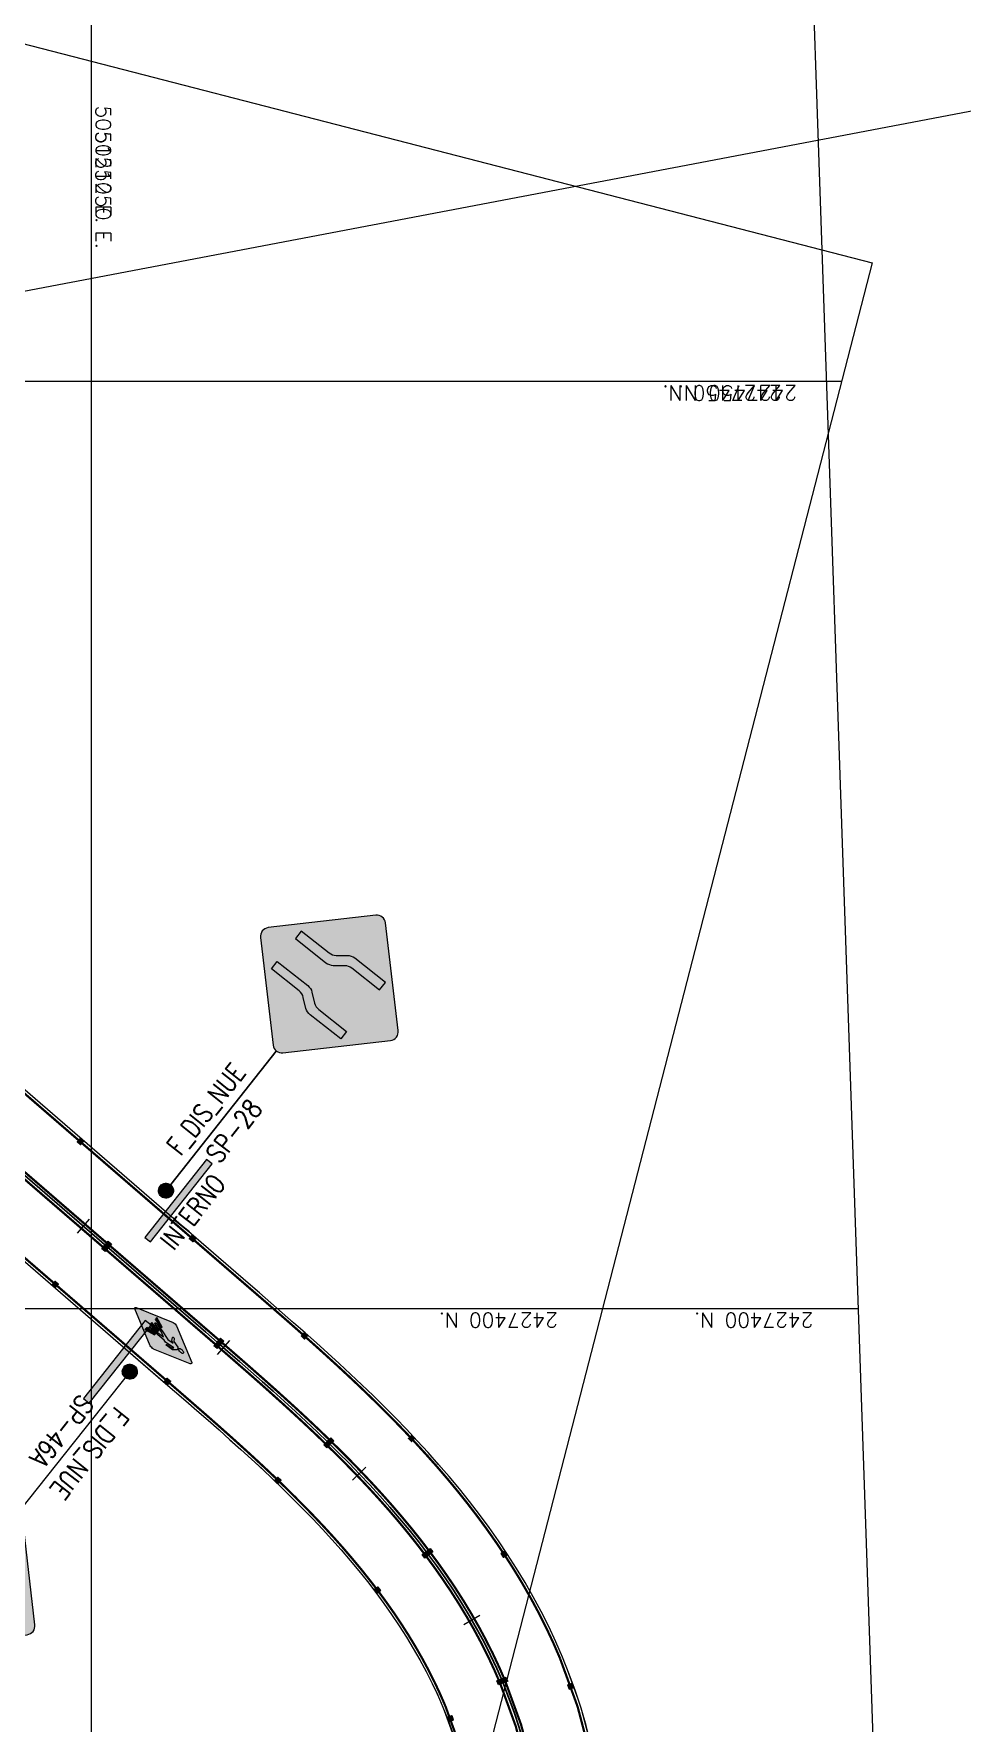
# Model space of a CAD drawing. Header units: metres. Extents: x 5050567 to 5051779, y 2427177 to 2427777.
# Drawn here: x 5051246.9 to 5051297, y 2427377.6 to 2427468.7 of the extents above; entities that cross this region are included whole.
import ezdxf
from ezdxf.enums import TextEntityAlignment as Align

# ---------------------------------------------------------------- set-up
doc = ezdxf.new("R2010")
doc.units = ezdxf.units.M
for name, color, linetype in [('C-ROAD-EJE PROYECTADO', 1, 'Continuous'), ('CVD-ALI-STA-MIN-CD', 7, 'Continuous'), ('FILL_NEGRO', 250, 'Continuous'), ('GEN-COORD-IMPAR', 8, 'Continuous'), ('GEN-COORD-PAR', 8, 'Continuous'), ('Sen_Horizontal', 250, 'Continuous'), ('Sen_Vert_Preventivas', 7, 'Continuous'), ('SPI-C-ROAD-CNTR-N', 1, 'Continuous'), ('TACHAS', 7, 'Continuous')]:
    doc.layers.add(name, color=color, linetype=linetype)
doc.layers.add('SEN_BASE_DEM', color=7, linetype='Continuous', lineweight=13, true_color=0xffffff)
doc.styles.add('CORDENADAS', font='romans.shx')
doc.styles.add('TEXTO_ACCION_FASE', font='romans.shx', dxfattribs={"width": 0.8})

# ---------------------------------------------------------------- blocks, each defined once
blk = doc.blocks.new('*U60')
at = {"layer": 'Sen_Horizontal', "transparency": 33554687}
h = blk.add_hatch(color=40, dxfattribs=at)
h.dxf.hatch_style = 1
edge = h.paths.add_edge_path()
edge.add_arc((0, -0.058), 0.0579, 90.36121, 157.28471, ccw=False)
edge.add_arc((0, -0.059), 0.0585, 17.9115, 89.82802, ccw=False)
edge.add_line((0.055, -0.041), (0.877, -2.01))
edge.add_arc((0.364, -2.158), 0.534, -11.74908, 16.02471, ccw=False)
edge.add_line((0.887, -2.266), (0.054, -4.254))
edge.add_arc((-0.002, -4.236), 0.0585, 270.17198, 342.0885, ccw=False)
edge.add_arc((-0.001, -4.237), 0.0579, 202.71529, 269.63879, ccw=False)
edge.add_line((-0.055, -4.259), (-0.891, -2.266))
edge.add_arc((-0.368, -2.158), 0.534, 163.97529, 191.74908, ccw=False)
edge.add_line((-0.881, -2.01), (-0.053, -0.036))
at = {"layer": 'Sen_Horizontal'}
h = blk.add_hatch(color=250, dxfattribs=at)
h.dxf.hatch_style = 1
edge = h.paths.add_edge_path()
edge.add_line((-0.113, -1.157), (0.007, -1.062))
edge.add_line((0.007, -1.062), (0.194, -1.258))
edge.add_line((0.194, -1.258), (0.249, -1.608))
edge.add_arc((0.114, -1.629), 0.136, -19.9015, 8.89713, ccw=False)
edge.add_arc((0.225, -1.669), 0.0188, 211.33407, 340.0985, ccw=False)
edge.add_line((0.209, -1.679), (0.155, -1.37))
edge.add_line((0.155, -1.37), (0.058, -1.279))
edge.add_line((0.058, -1.279), (0.156, -1.811))
edge.add_arc((-0.044, -1.848), 0.204, -26.95254, 10.44716, ccw=False)
edge.add_line((0.137, -1.94), (0.208, -2.855))
edge.add_arc((0.032, -2.869), 0.176, -22.71458, 4.42745, ccw=False)
edge.add_arc((0.175, -2.928), 0.0217, 232.31926, 337.28542, ccw=False)
edge.add_arc((0.174, -2.929), 0.0202, 195.10251, 232.31926, ccw=False)
edge.add_line((0.154, -2.935), (0.072, -2.345))
edge.add_line((0.072, -2.345), (0.04, -2.091))
edge.add_line((0.04, -2.091), (-0.077, -2.379))
edge.add_line((-0.077, -2.379), (-0.14, -2.901))
edge.add_arc((-0.192, -2.894), 0.0526, 294.95914, 353.17465, ccw=False)
edge.add_arc((-0.176, -2.927), 0.0163, 201.22754, 294.95914, ccw=False)
edge.add_arc((0.006, -2.857), 0.212, 175.89413, 201.22754, ccw=False)
edge.add_line((-0.205, -2.841), (-0.152, -2.366))
edge.add_line((-0.152, -2.366), (-0.028, -1.829))
edge.add_line((-0.028, -1.829), (-0.087, -1.479))
edge.add_line((-0.087, -1.479), (-0.142, -1.638))
edge.add_line((-0.142, -1.638), (-0.291, -1.72))
edge.add_arc((-0.298, -1.707), 0.015, 185.19987, 298.69272, ccw=False)
edge.add_line((-0.313, -1.708), (-0.313, -1.636))
edge.add_arc((-0.27, -1.636), 0.0431, 118.25178, 180, ccw=False)
edge.add_line((-0.291, -1.598), (-0.183, -1.513))
edge.add_line((-0.183, -1.513), (-0.113, -1.157))
edge = h.paths.add_edge_path()
edge.add_arc((-0.089, -0.756), 0.0486, 17.7767, 143.62474, ccw=False)
edge.add_arc((-0.522, -0.895), 0.503, -3.96063, 17.7767, ccw=False)
edge.add_arc((-0.259, -0.913), 0.239, 325.34041, 356.03937, ccw=False)
edge.add_arc((-0.087, -1.032), 0.0299, 225.81067, 325.34041, ccw=False)
edge.add_arc((0.01, -0.933), 0.168, 185.81356, 225.81067, ccw=False)
edge.add_arc((0.322, -0.883), 0.484, 167.56345, 187.99775, ccw=False)
edge.add_arc((-0.023, -0.805), 0.131, 143.88124, 168.43241, ccw=False)
h = blk.add_hatch(color=250, dxfattribs=at)
h.dxf.hatch_style = 1
h.paths.add_polyline_path([(-0.455, -3.075), (-0.315, -3.075), (-0.227, -2.51), (-0.292, -2.51)])
h.paths.add_polyline_path([(-0.069, -3.077), (0.083, -3.077), (0.041, -2.509), (-0.029, -2.509)])
h.paths.add_polyline_path([(0.314, -3.081), (0.456, -3.081), (0.297, -2.505), (0.227, -2.505)])
at = {"layer": 'Sen_Horizontal', "color": 40}
blk.add_lwpolyline([(-0.053, -0.036, -0.300602), (0, 0, -0.324517), (0.055, -0.041), (0.877, -2.01, -0.121783), (0.887, -2.266), (0.054, -4.254, -0.324517), (-0.001, -4.295, -0.300602), (-0.055, -4.259), (-0.891, -2.266, -0.121783), (-0.881, -2.01)], format="xyb", close=True, dxfattribs=at)
at = {"layer": 'Sen_Horizontal', "color": 18, "true_color": 0x000000}
for points in [[(-0.128, -0.728, -0.611889), (-0.043, -0.742, -0.095132), (-0.02, -0.93, -0.134756), (-0.062, -1.049, -0.463812), (-0.108, -1.054, -0.176314), (-0.158, -0.95, -0.089399), (-0.151, -0.779, -0.107536), (-0.128, -0.728, 16.272368)], [(-0.113, -1.157), (0.007, -1.062), (0.194, -1.258), (0.249, -1.608, -0.126323), (0.243, -1.675, -0.629517), (0.209, -1.679), (0.155, -1.37), (0.058, -1.279), (0.156, -1.811, -0.164651), (0.137, -1.94), (0.208, -2.855, -0.118986), (0.195, -2.937, -0.492962), (0.162, -2.945, -0.163831), (0.154, -2.935), (0.072, -2.345), (0.04, -2.091), (-0.077, -2.379), (-0.14, -2.901, -0.259621), (-0.17, -2.942, -0.433421), (-0.192, -2.933, -0.11099), (-0.205, -2.841), (-0.152, -2.366), (-0.028, -1.829), (-0.087, -1.479), (-0.142, -1.638), (-0.291, -1.72, -0.540094), (-0.313, -1.708), (-0.313, -1.636, -0.276142), (-0.291, -1.598), (-0.183, -1.513), (-0.113, -1.157)]]:
    blk.add_lwpolyline(points, format="xyb", dxfattribs=at)
at = {"layer": 'Sen_Horizontal', "color": 250, "flags": 128}
for points in [[(-0.455, -3.075), (-0.315, -3.075), (-0.227, -2.51), (-0.292, -2.51)], [(-0.069, -3.077), (0.083, -3.077), (0.041, -2.509), (-0.029, -2.509)], [(0.314, -3.081), (0.456, -3.081), (0.297, -2.505), (0.227, -2.505)]]:
    blk.add_lwpolyline(points, close=True, dxfattribs=at)
blk = doc.blocks.new('th-')
at = {"layer": 'TACHAS', "true_color": 0xffffff}
h = blk.add_hatch(color=7, dxfattribs=at)
h.dxf.hatch_style = 1
h.paths.add_polyline_path([(0, -0.118), (-0.236, -0.118), (-0.236, 0.118), (0, 0.118)])
at = {"layer": 'TACHAS'}
for points in [[(-0.005, 0.112), (-0.076, 0.102), (-0.076, 0.015), (-0.074, 0.013), (-0.005, 0.004)], [(-0.005, -0.002), (-0.076, 0.008), (-0.076, -0.081), (-0.005, -0.11)]]:
    blk.add_hatch(color=1, dxfattribs=at).paths.add_polyline_path(points)
at = {"layer": 'TACHAS', "color": 7, "lineweight": 0, "ltscale": 10}
blk.add_line((-0.076, 0.015), (-0.074, 0.013), dxfattribs=at)
at = {"layer": 'TACHAS', "color": 18, "lineweight": 30, "true_color": 0x000000}
blk.add_lwpolyline([(0, -0.118), (-0.236, -0.118), (-0.236, 0.118), (0, 0.118)], close=True, dxfattribs=at)
at = {"layer": 'TACHAS', "color": 18, "lineweight": 5, "true_color": 0x000000, "const_width": 0.0004}
for points in [[(-0.236, -0.118), (0, -0.118), (0, 0.118), (-0.236, 0.118)], [(-0.082, 0.107), (-0.154, 0.107), (-0.154, -0.085), (-0.082, -0.085)], [(-0.076, -0.081), (-0.005, -0.11), (-0.005, -0.002), (-0.076, 0.008)]]:
    blk.add_lwpolyline(points, close=True, dxfattribs=at)
at = {"layer": 'TACHAS', "color": 18, "lineweight": 5, "true_color": 0x000000}
for points, const_width in [([(-0.236, 0.118), (-0.154, 0.107)], 0.0004), ([(-0.231, 0.112), (-0.231, 0.004)], 0.000182), ([(-0.16, 0.102), (-0.16, 0.004), (-0.231, 0.004)], 0.0004), ([(0, 0.118), (-0.082, 0.107)], 0.0004), ([(-0.005, 0.004), (-0.005, 0.112), (-0.076, 0.102), (-0.076, 0.013), (-0.005, 0.004)], 0.0004), ([(-0.231, -0.11), (-0.231, -0.002), (-0.16, -0.002), (-0.16, -0.081)], 0.0004), ([(-0.231, -0.11), (-0.16, -0.081)], 0.0004), ([(0, -0.118), (-0.082, -0.085)], 0.0004)]:
    blk.add_lwpolyline(points, dxfattribs=dict(at, const_width=const_width))
for points in [[(-0.231, 0.112, 0.0004, 0.0004, 0), (-0.16, 0.102, 0.000182, 0.000182, 0)], [(-0.236, -0.118, 0.0004, 0.0004, 0), (-0.154, -0.085, 0.000182, 0.000182, 0)]]:
    blk.add_lwpolyline(points, format="xyseb", dxfattribs=at)
blk = doc.blocks.new('THAD')
at = {"layer": 'TACHAS'}
h = blk.add_hatch(color=50, dxfattribs=at)
h.paths.add_polyline_path([(-0.118, 0.261), (-0.118, 0.025), (0.118, 0.025), (0.118, 0.261), (0.036, 0.25), (0.036, 0.058), (-0.036, 0.058), (-0.036, 0.25)])
h.paths.add_polyline_path([(-0.042, 0.245), (-0.042, 0.146), (-0.113, 0.146), (-0.113, 0.254)], flags=16)
h.paths.add_polyline_path([(0.042, 0.245), (0.113, 0.254), (0.113, 0.146), (0.042, 0.156)], flags=16)
h.paths.add_polyline_path([(-0.042, 0.141), (-0.042, 0.061), (-0.113, 0.033), (-0.113, 0.141)], flags=16)
h.paths.add_polyline_path([(0.042, 0.15), (0.113, 0.141), (0.113, 0.033), (0.042, 0.061)], flags=16)
for color, points in [(50, [(0.036, 0.25), (0.118, 0.261), (-0.118, 0.261), (-0.036, 0.25)]), (40, [(-0.113, 0.146), (-0.042, 0.146), (-0.042, 0.245), (-0.113, 0.254)]), (40, [(-0.042, 0.141), (-0.113, 0.141), (-0.113, 0.033), (-0.042, 0.061)]), (40, [(0.042, 0.245), (0.042, 0.157), (0.044, 0.156), (0.113, 0.146), (0.113, 0.254)]), (40, [(0.042, 0.15), (0.042, 0.061), (0.113, 0.033), (0.113, 0.141)]), (50, [(0.036, -0.05), (0.118, -0.039), (-0.118, -0.039), (-0.036, -0.05)]), (40, [(-0.113, -0.154), (-0.042, -0.154), (-0.042, -0.055), (-0.113, -0.046)]), (40, [(-0.042, -0.159), (-0.113, -0.159), (-0.113, -0.267), (-0.042, -0.239)]), (40, [(0.042, -0.055), (0.042, -0.143), (0.044, -0.144), (0.113, -0.154), (0.113, -0.046)]), (40, [(0.042, -0.15), (0.042, -0.239), (0.113, -0.267), (0.113, -0.159)])]:
    blk.add_hatch(color=color, dxfattribs=at).paths.add_polyline_path(points)
for points in [[(-0.036, 0.25), (-0.036, 0.058), (0.036, 0.058), (0.036, 0.25)], [(-0.036, -0.05), (-0.036, -0.242), (0.036, -0.242), (0.036, -0.05)]]:
    blk.add_hatch(color=50, dxfattribs=at).paths.add_polyline_path(points, flags=17)
h = blk.add_hatch(color=50, dxfattribs=at)
h.paths.add_polyline_path([(-0.118, -0.039), (-0.118, -0.275), (0.118, -0.275), (0.118, -0.039), (0.036, -0.05), (0.036, -0.242), (-0.036, -0.242), (-0.036, -0.05)])
h.paths.add_polyline_path([(-0.042, -0.055), (-0.042, -0.154), (-0.113, -0.154), (-0.113, -0.046)], flags=16)
h.paths.add_polyline_path([(0.042, -0.055), (0.113, -0.046), (0.113, -0.154), (0.042, -0.144)], flags=16)
h.paths.add_polyline_path([(-0.042, -0.159), (-0.042, -0.239), (-0.113, -0.267), (-0.113, -0.159)], flags=16)
h.paths.add_polyline_path([(0.042, -0.15), (0.113, -0.159), (0.113, -0.267), (0.042, -0.239)], flags=16)
at = {"layer": 'TACHAS', "color": 7, "lineweight": 0, "ltscale": 10}
for p, q in [((0.042, 0.157), (0.044, 0.156)), ((0.042, -0.143), (0.044, -0.144))]:
    blk.add_line(p, q, dxfattribs=at)
at = {"layer": 'TACHAS', "color": 7, "true_color": 0xffffff}
for points in [[(0.118, 0.025), (-0.118, 0.025), (-0.118, 0.261), (0.118, 0.261)], [(0.118, -0.275), (-0.118, -0.275), (-0.118, -0.039), (0.118, -0.039)]]:
    blk.add_lwpolyline(points, close=True, dxfattribs=at)
at = {"layer": 'TACHAS', "color": 18, "lineweight": 0, "true_color": 0x000000, "const_width": 0.0004}
for points in [[(-0.118, 0.025), (0.118, 0.025), (0.118, 0.261), (-0.118, 0.261)], [(0.036, 0.25), (-0.036, 0.25), (-0.036, 0.058), (0.036, 0.058)], [(0.042, 0.061), (0.113, 0.033), (0.113, 0.141), (0.042, 0.15)], [(-0.118, -0.275), (0.118, -0.275), (0.118, -0.039), (-0.118, -0.039)], [(0.036, -0.05), (-0.036, -0.05), (-0.036, -0.242), (0.036, -0.242)], [(0.042, -0.239), (0.113, -0.267), (0.113, -0.159), (0.042, -0.15)]]:
    blk.add_lwpolyline(points, close=True, dxfattribs=at)
for points in [[(-0.118, 0.261), (-0.036, 0.25)], [(-0.118, 0.025), (-0.036, 0.058)], [(-0.042, 0.245), (-0.042, 0.146), (-0.113, 0.146)], [(-0.113, 0.033), (-0.113, 0.141), (-0.042, 0.141), (-0.042, 0.061)], [(-0.113, 0.033), (-0.042, 0.061)], [(0.118, 0.261), (0.036, 0.25)], [(0.118, 0.025), (0.036, 0.058)], [(0.113, 0.146), (0.113, 0.254), (0.042, 0.245), (0.042, 0.156), (0.113, 0.146)], [(-0.118, -0.039), (-0.036, -0.05)], [(-0.118, -0.275), (-0.036, -0.242)], [(-0.042, -0.055), (-0.042, -0.154), (-0.113, -0.154)], [(-0.113, -0.267), (-0.113, -0.159), (-0.042, -0.159), (-0.042, -0.239)], [(-0.113, -0.267), (-0.042, -0.239)], [(0.118, -0.039), (0.036, -0.05)], [(0.118, -0.275), (0.036, -0.242)], [(0.113, -0.154), (0.113, -0.046), (0.042, -0.055), (0.042, -0.144), (0.113, -0.154)]]:
    blk.add_lwpolyline(points, dxfattribs=at)
at = {"layer": 'TACHAS', "color": 18, "lineweight": 0, "true_color": 0x000000}
for points in [[(-0.113, 0.254, 0.0004, 0.0004, 0), (-0.042, 0.245, 0.000182, 0.000182, 0)], [(-0.113, -0.046, 0.0004, 0.0004, 0), (-0.042, -0.055, 0.000182, 0.000182, 0)]]:
    blk.add_lwpolyline(points, format="xyseb", dxfattribs=at)
blk = doc.blocks.new('*U79')
h = blk.add_hatch(color=60)
edge = h.paths.add_edge_path()
edge.add_line((18.19, -5.59), (23.35, -0.42))
edge.add_arc((22.92, 0), 0.6, 315, 405)
edge.add_line((23.35, 0.42), (18.19, 5.59))
edge.add_arc((17.76, 5.16), 0.6, 45, 135)
edge.add_line((17.34, 5.59), (12.18, 0.42))
edge.add_arc((12.6, 0), 0.6, 135, 225)
edge.add_line((12.18, -0.42), (17.34, -5.59))
edge.add_arc((17.76, -5.16), 0.6, 225, 315)
at = {"true_color": 0x000000}
h = blk.add_hatch(color=18, dxfattribs=at)
edge = h.paths.add_edge_path()
edge.add_line((18.08, -5.48), (23.24, -0.32))
edge.add_arc((22.92, 0), 0.45, 315, 405)
edge.add_line((23.24, 0.32), (18.08, 5.48))
edge.add_arc((17.76, 5.16), 0.45, 45, 135)
edge.add_line((17.44, 5.48), (12.28, 0.32))
edge.add_arc((12.6, 0), 0.45, 135, 225)
edge.add_line((12.28, -0.32), (17.44, -5.48))
edge.add_arc((17.76, -5.16), 0.45, 225, 315)
edge = h.paths.add_edge_path(flags=16)
edge.add_line((17.97, -5.37), (23.14, -0.21))
edge.add_arc((22.92, 0), 0.3, 315, 405)
edge.add_line((23.14, 0.21), (17.97, 5.37))
edge.add_arc((17.76, 5.16), 0.3, 45, 135)
edge.add_line((17.55, 5.37), (12.39, 0.21))
edge.add_arc((12.6, 0), 0.3, 135, 225)
edge.add_line((12.39, -0.21), (17.55, -5.37))
edge.add_arc((17.76, -5.16), 0.3, 225, 315)
h = blk.add_hatch(color=18, dxfattribs=at)
h.dxf.hatch_style = 1
h.paths.add_polyline_path([(18.05, -0.88), (17.6, -0.88), (17.32, -2.44), (18.36, -2.44)])
h.paths.add_polyline_path([(16.36, -0.88), (15.91, -0.88), (14.85, -2.44), (15.75, -2.44)])
h.paths.add_polyline_path([(16.89, -0.32), (16.49, -1.77, 0.997199), (16.93, -1.89), (17.32, -0.5), (18.05, 0.25), (18.72, -1.97, 0.882504), (19.14, -1.76), (18.71, 0.65, -0.255829), (18.8, 0.93), (18.17, 2.43), (18.8, 2.15), (19.07, 1.43, 1.015183), (19.39, 1.55), (19.09, 2.44), (17.85, 3), (17.11, 2.75), (16.62, 1.78), (15.9, 1.55, 0.963874), (15.98, 1.23), (16.86, 1.43), (17.24, 1.92), (17.62, 0.94)])
h.paths.add_polyline_path([(19.83, -2.44), (20.72, -2.44), (19.7, -0.88), (19.24, -0.88)])
h.paths.add_polyline_path([(16.71, 3.5, 1), (17.71, 3.5, 1)])
h = blk.add_hatch(color=250)
edge = h.paths.add_edge_path()
edge.add_ellipse((0, 0), major_axis=(-0.358, 0.358), ratio=1, start_angle=225, end_angle=225)
blk.add_hatch(color=250).paths.add_polyline_path([(3.35, -0.83), (-3.35, -0.83), (-3.35, -1.33), (3.35, -1.33)])
at = {"color": 18, "linetype": 'Continuous', "lineweight": -3, "true_color": 0x000000}
blk.add_lwpolyline([(17.34, -5.59, 0.414214), (18.19, -5.59), (23.35, -0.42, 0.414214), (23.35, 0.42), (18.19, 5.59, 0.414214), (17.34, 5.59), (12.18, 0.42, 0.414214), (12.18, -0.42)], format="xyb", close=True, dxfattribs=at)
at = {"color": 18, "true_color": 0x000000}
blk.add_lwpolyline([(15.9, 1.55), (16.62, 1.78), (17.11, 2.75), (17.85, 3), (19.09, 2.44), (19.39, 1.55, -1.015183), (19.07, 1.43), (18.8, 2.15), (18.17, 2.43), (18.8, 0.93, 0.255829), (18.71, 0.65), (19.15, -1.84, -0.737711), (18.72, -1.97), (18.05, 0.25), (17.32, -0.5), (16.93, -1.89, -0.99476), (16.49, -1.77), (16.89, -0.32), (17.62, 0.94), (17.24, 1.92), (16.86, 1.43), (15.98, 1.23, -0.960816), (15.9, 1.55)], format="xyb", close=True, dxfattribs=at)
at = {"color": 250}
blk.add_lwpolyline([(-3.35, -0.83), (-3.35, -1.33), (3.35, -1.33), (3.35, -0.83)], close=True, dxfattribs=at)
blk.add_lwpolyline([(0, 0), (12, 0)], dxfattribs=at)
at = {"color": 18, "true_color": 0x000000}
for points in [[(15.91, -0.88), (16.36, -0.88), (15.75, -2.44), (14.85, -2.44), (15.91, -0.88)], [(17.6, -0.88), (18.05, -0.88), (18.36, -2.44), (17.32, -2.44), (17.6, -0.88)], [(19.24, -0.88), (19.7, -0.88), (20.72, -2.44), (19.83, -2.44), (19.24, -0.88)]]:
    blk.add_lwpolyline(points, close=True, dxfattribs=at)
blk.add_circle((17.21, 3.5), 0.503, dxfattribs=at)
at = {"color": 250}
blk.add_ellipse((0, 0), major_axis=(-0.358, 0.358), ratio=1, start_param=3.926991, end_param=10.210176, dxfattribs=at)
at = {"layer": 'FILL_NEGRO'}
blk.add_lwpolyline([(17.11, 2.75), (16.62, 1.78), (15.9, 1.55, 0.957768), (15.98, 1.23), (16.86, 1.43), (17.24, 1.92), (17.62, 0.94), (16.89, -0.32), (16.49, -1.77, 0.992327), (16.93, -1.89), (17.32, -0.5), (18.05, 0.25), (18.72, -1.97, 0.737711), (19.15, -1.84), (18.71, 0.65, -0.255829), (18.8, 0.93), (18.17, 2.43), (18.8, 2.15), (19.07, 1.43, 1.015183), (19.39, 1.55), (19.09, 2.44), (17.85, 3), (17.11, 2.75)], format="xyb", dxfattribs=at)
for points in [[(15.91, -0.88), (16.36, -0.88), (15.75, -2.44), (14.85, -2.44)], [(17.6, -0.88), (18.05, -0.88), (18.36, -2.44), (17.32, -2.44)], [(19.24, -0.88), (19.7, -0.88), (20.72, -2.44), (19.83, -2.44)]]:
    blk.add_lwpolyline(points, close=True, dxfattribs=at)
blk.add_circle((17.21, 3.5), 0.503, dxfattribs=at)
at = {"style": 'TEXTO_ACCION_FASE', "width": 0.8}
blk.add_text('SP-46A', height=1.3, dxfattribs=at).set_placement((6, -1.1), align=Align.MIDDLE_CENTER)
for tag, p in [('FASE_ACCION', (6, 1.3)), ('INTERNO', (0, -2.3))]:
    blk.add_attdef(tag, text='', height=1.3, dxfattribs=at).set_placement(p, align=Align.MIDDLE_CENTER)
blk = doc.blocks.new('*U97')
h = blk.add_hatch(color=40)
edge = h.paths.add_edge_path()
edge.add_line((18.19, -5.59), (23.35, -0.42))
edge.add_arc((22.92, 0), 0.6, 315, 405)
edge.add_line((23.35, 0.42), (18.19, 5.59))
edge.add_arc((17.76, 5.16), 0.6, 45, 135)
edge.add_line((17.34, 5.59), (12.18, 0.42))
edge.add_arc((12.6, 0), 0.6, 135, 225)
edge.add_line((12.18, -0.42), (17.34, -5.59))
edge.add_arc((17.76, -5.16), 0.6, 225, 315)
h = blk.add_hatch(color=40)
edge = h.paths.add_edge_path()
edge.add_line((18.19, -5.59), (23.35, -0.42))
edge.add_arc((22.92, 0), 0.6, 315, 405)
edge.add_line((23.35, 0.42), (18.19, 5.59))
edge.add_arc((17.76, 5.16), 0.6, 45, 135)
edge.add_line((17.34, 5.59), (12.18, 0.42))
edge.add_arc((12.6, 0), 0.6, 135, 225)
edge.add_line((12.18, -0.42), (17.34, -5.59))
edge.add_arc((17.76, -5.16), 0.6, 225, 315)
at = {"true_color": 0x000000}
h = blk.add_hatch(color=18, dxfattribs=at)
edge = h.paths.add_edge_path()
edge.add_line((18.08, -5.48), (23.24, -0.32))
edge.add_arc((22.92, 0), 0.45, 315, 405)
edge.add_line((23.24, 0.32), (18.08, 5.48))
edge.add_arc((17.76, 5.16), 0.45, 45, 135)
edge.add_line((17.44, 5.48), (12.28, 0.32))
edge.add_arc((12.6, 0), 0.45, 135, 225)
edge.add_line((12.28, -0.32), (17.44, -5.48))
edge.add_arc((17.76, -5.16), 0.45, 225, 315)
edge = h.paths.add_edge_path(flags=16)
edge.add_line((17.97, -5.37), (23.14, -0.21))
edge.add_arc((22.92, 0), 0.3, 315, 405)
edge.add_line((23.14, 0.21), (17.97, 5.37))
edge.add_arc((17.76, 5.16), 0.3, 45, 135)
edge.add_line((17.55, 5.37), (12.39, 0.21))
edge.add_arc((12.6, 0), 0.3, 135, 225)
edge.add_line((12.39, -0.21), (17.55, -5.37))
edge.add_arc((17.76, -5.16), 0.3, 225, 315)
h = blk.add_hatch(color=18, dxfattribs=at)
edge = h.paths.add_edge_path()
edge.add_line((18.08, -5.48), (23.24, -0.32))
edge.add_arc((22.92, 0), 0.45, 315, 405)
edge.add_line((23.24, 0.32), (18.08, 5.48))
edge.add_arc((17.76, 5.16), 0.45, 45, 135)
edge.add_line((17.44, 5.48), (12.28, 0.32))
edge.add_arc((12.6, 0), 0.45, 135, 225)
edge.add_line((12.28, -0.32), (17.44, -5.48))
edge.add_arc((17.76, -5.16), 0.45, 225, 315)
edge = h.paths.add_edge_path(flags=16)
edge.add_line((17.97, -5.37), (23.14, -0.21))
edge.add_arc((22.92, 0), 0.3, 315, 405)
edge.add_line((23.14, 0.21), (17.97, 5.37))
edge.add_arc((17.76, 5.16), 0.3, 45, 135)
edge.add_line((17.55, 5.37), (12.39, 0.21))
edge.add_arc((12.6, 0), 0.3, 135, 225)
edge.add_line((12.39, -0.21), (17.55, -5.37))
edge.add_arc((17.76, -5.16), 0.3, 225, 315)
h = blk.add_hatch(color=18, dxfattribs=at)
edge = h.paths.add_edge_path()
edge.add_line((16.78, 3.7), (16.78, 1.07))
edge.add_arc((15.98, 1.07), 0.8, 322.4314, 360, ccw=False)
edge.add_line((16.61, 0.58), (16.14, -0.02))
edge.add_arc((16.78, -0.51), 0.8, 142.4314, 180)
edge.add_line((15.98, -0.51), (15.98, -2.9))
edge.add_line((15.98, -2.9), (15.34, -2.9))
edge.add_line((15.34, -2.9), (15.34, -0.27))
edge.add_arc((16.14, -0.27), 0.8, 142.4314, 180, ccw=False)
edge.add_line((15.5, 0.22), (15.97, 0.82))
edge.add_arc((15.34, 1.31), 0.8, 322.4314, 360)
edge.add_line((16.14, 1.31), (16.14, 3.7))
edge.add_line((16.14, 3.7), (16.78, 3.7))
edge = h.paths.add_edge_path()
edge.add_line((18.75, 3.7), (18.75, 1.07))
edge.add_arc((19.55, 1.07), 0.8, 180, 217.5686)
edge.add_line((18.91, 0.58), (19.38, -0.02))
edge.add_arc((18.75, -0.51), 0.8, 0, 37.5686, ccw=False)
edge.add_line((19.55, -0.51), (19.55, -2.9))
edge.add_line((19.55, -2.9), (20.19, -2.9))
edge.add_line((20.19, -2.9), (20.19, -0.27))
edge.add_arc((19.39, -0.27), 0.8, 360, 397.5686)
edge.add_line((20.02, 0.22), (19.55, 0.82))
edge.add_arc((20.19, 1.31), 0.8, 180, 217.5686, ccw=False)
edge.add_line((19.39, 1.31), (19.39, 3.7))
edge.add_line((19.39, 3.7), (18.75, 3.7))
h = blk.add_hatch(color=18, dxfattribs=at)
edge = h.paths.add_edge_path()
edge.add_line((16.78, 3.7), (16.78, 1.07))
edge.add_arc((15.98, 1.07), 0.8, -37.5686, 0, ccw=False)
edge.add_line((16.61, 0.58), (16.14, -0.02))
edge.add_arc((16.78, -0.51), 0.8, 142.4314, 180)
edge.add_line((15.98, -0.51), (15.98, -2.9))
edge.add_line((15.98, -2.9), (15.34, -2.9))
edge.add_line((15.34, -2.9), (15.34, -0.27))
edge.add_arc((16.14, -0.27), 0.8, 142.4314, 180, ccw=False)
edge.add_line((15.5, 0.22), (15.97, 0.82))
edge.add_arc((15.34, 1.31), 0.8, 322.4314, 360)
edge.add_line((16.14, 1.31), (16.14, 3.7))
edge.add_line((16.14, 3.7), (16.78, 3.7))
edge = h.paths.add_edge_path()
edge.add_line((18.75, 3.7), (18.75, 1.07))
edge.add_arc((19.55, 1.07), 0.8, 180, 217.5686)
edge.add_line((18.91, 0.58), (19.38, -0.02))
edge.add_arc((18.75, -0.51), 0.8, 0, 37.5686, ccw=False)
edge.add_line((19.55, -0.51), (19.55, -2.9))
edge.add_line((19.55, -2.9), (20.19, -2.9))
edge.add_line((20.19, -2.9), (20.19, -0.27))
edge.add_arc((19.39, -0.27), 0.8, 360, 397.5686)
edge.add_line((20.02, 0.22), (19.55, 0.82))
edge.add_arc((20.19, 1.31), 0.8, 180, 217.5686, ccw=False)
edge.add_line((19.39, 1.31), (19.39, 3.7))
edge.add_line((19.39, 3.7), (18.75, 3.7))
blk.add_hatch(color=250).paths.add_polyline_path([(3.35, -0.83), (-3.35, -0.83), (-3.35, -1.33), (3.35, -1.33)])
at = {"color": 18, "linetype": 'Continuous', "lineweight": -3, "true_color": 0x000000}
blk.add_lwpolyline([(17.34, -5.59, 0.414214), (18.19, -5.59), (23.35, -0.42, 0.414214), (23.35, 0.42), (18.19, 5.59, 0.414214), (17.34, 5.59), (12.18, 0.42, 0.414214), (12.18, -0.42)], format="xyb", close=True, dxfattribs=at)
blk.add_lwpolyline([(17.34, -5.59, 0.414214), (18.19, -5.59), (23.35, -0.42, 0.414214), (23.35, 0.42), (18.19, 5.59, 0.414214), (17.34, 5.59), (12.18, 0.42, 0.414214), (12.18, -0.42)], format="xyb", close=True, dxfattribs=at)
at = {"color": 18, "true_color": 0x000000}
for points in [[(16.78, 3.7), (16.78, 1.07, -0.165408), (16.61, 0.58), (16.14, -0.02, 0.165408), (15.98, -0.51), (15.98, -2.9), (15.34, -2.9), (15.34, -0.27, -0.165408), (15.5, 0.22), (15.97, 0.82, 0.165408), (16.14, 1.31), (16.14, 3.7)], [(16.78, 3.7), (16.78, 1.07, -0.165408), (16.61, 0.58), (16.14, -0.02, 0.165408), (15.98, -0.51), (15.98, -2.9), (15.34, -2.9), (15.34, -0.27, -0.165408), (15.5, 0.22), (15.97, 0.82, 0.165408), (16.14, 1.31), (16.14, 3.7)], [(18.75, 3.7), (18.75, 1.07, 0.165408), (18.91, 0.58), (19.38, -0.02, -0.165408), (19.55, -0.51), (19.55, -2.9), (20.19, -2.9), (20.19, -0.27, 0.165408), (20.02, 0.22), (19.55, 0.82, -0.165408), (19.39, 1.31), (19.39, 3.7)], [(18.75, 3.7), (18.75, 1.07, 0.165408), (18.91, 0.58), (19.38, -0.02, -0.165408), (19.55, -0.51), (19.55, -2.9), (20.19, -2.9), (20.19, -0.27, 0.165408), (20.02, 0.22), (19.55, 0.82, -0.165408), (19.39, 1.31), (19.39, 3.7)]]:
    blk.add_lwpolyline(points, format="xyb", close=True, dxfattribs=at)
at = {"color": 250, "const_width": 0.5}
blk.add_lwpolyline([(0.25, 0, 1), (-0.25, 0, 1)], format="xyb", close=True, dxfattribs=at)
at = {"color": 250}
for points in [[(-3.35, -0.83), (-3.35, -1.33), (3.35, -1.33), (3.35, -0.83)], [(0, 0), (12, 0)]]:
    blk.add_lwpolyline(points, close=True, dxfattribs=at)
blk.add_lwpolyline([(0, 0), (12, 0)], dxfattribs=at)
blk.add_ellipse((0, 0), major_axis=(-0.358, 0.358), ratio=1, start_param=3.926991, end_param=10.210176, dxfattribs=at)
at = {"style": 'TEXTO_ACCION_FASE', "width": 0.8}
blk.add_text('SP-28', height=1.3, dxfattribs=at).set_placement((6, -1.1), align=Align.MIDDLE_CENTER)
for tag, p in [('FASE_ACCION', (6, 1.3)), ('INTERNO', (0, -2.3))]:
    blk.add_attdef(tag, text='', height=1.3, dxfattribs=at).set_placement(p, align=Align.MIDDLE_CENTER)
blk = doc.blocks.new('AeccTickLine')
blk.add_line((0, -0.5), (0, 0.5))

msp = doc.modelspace()

# ---------------------------------------------------------------- linework, layer by layer
at = {"layer": 'C-ROAD-EJE PROYECTADO', "color": 30, "linetype": 'Continuous', "lineweight": -3, "const_width": 0.05, "flags": 128}
for points in [[(5051272.247, 2427351.933, 0.257095), (5051275.425, 2427381.182), (5051275.062, 2427382.016), (5051274.677, 2427382.836), (5051274.271, 2427383.642), (5051273.845, 2427384.434), (5051273.4, 2427385.211), (5051272.938, 2427385.974), (5051272.459, 2427386.723), (5051271.965, 2427387.458), (5051271.456, 2427388.179), (5051270.935, 2427388.887), (5051270.401, 2427389.581), (5051269.856, 2427390.262), (5051269.301, 2427390.93), (5051268.737, 2427391.586), (5051268.164, 2427392.231), (5051267.583, 2427392.863), (5051266.996, 2427393.485), (5051266.403, 2427394.097), (5051265.804, 2427394.699), (5051265.202, 2427395.291), (5051264.595, 2427395.874), (5051263.985, 2427396.45), (5051263.372, 2427397.018), (5051262.758, 2427397.578), (5051262.143, 2427398.133), (5051261.526, 2427398.681), (5051260.91, 2427399.225), (5051260.294, 2427399.763), (5051259.679, 2427400.298), (5051259.066, 2427400.829), (5051258.455, 2427401.358), (5051235.45, 2427421.242, -0.010232)], [(5051266.516, 2427355.951, 0.257095), (5051268.964, 2427378.487), (5051268.684, 2427379.133), (5051268.383, 2427379.773), (5051268.064, 2427380.407), (5051267.725, 2427381.036), (5051267.369, 2427381.658), (5051266.996, 2427382.274), (5051266.606, 2427382.884), (5051266.2, 2427383.487), (5051265.779, 2427384.084), (5051265.344, 2427384.675), (5051264.894, 2427385.26), (5051264.431, 2427385.838), (5051263.956, 2427386.41), (5051263.469, 2427386.977), (5051262.97, 2427387.538), (5051262.46, 2427388.094), (5051261.94, 2427388.645), (5051261.41, 2427389.191), (5051260.871, 2427389.733), (5051260.323, 2427390.271), (5051259.768, 2427390.805), (5051259.204, 2427391.336), (5051258.634, 2427391.865), (5051258.057, 2427392.392), (5051257.474, 2427392.917), (5051256.886, 2427393.441), (5051256.292, 2427393.964), (5051255.694, 2427394.487), (5051255.092, 2427395.011), (5051254.486, 2427395.536), (5051253.877, 2427396.062), (5051230.872, 2427415.946, -0.010108)]]:
    msp.add_lwpolyline(points, format="xyb", dxfattribs=at)
at = {"layer": 'GEN-COORD-IMPAR', "linetype": 'Continuous'}
for p, q in [((5051250, 2427234.672), (5051250, 2427668.409)), ((5051119.279, 2427450), (5051289.653, 2427450)), ((5051120.993, 2427400), (5051291.367, 2427400))]:
    msp.add_line(p, q, dxfattribs=at)
msp.add_lwpolyline([(5051126.807, 2427230.448), (5051111.953, 2427663.676), (5051282.126, 2427669.511), (5051296.98, 2427236.283)], close=True, dxfattribs=at)
at = {"layer": 'GEN-COORD-PAR', "linetype": 'Continuous'}
for p, q in [((5051250, 2427455.534), (5051250, 2427628.86)), ((5051250, 2427293.14), (5051250, 2427467.263)), ((5050842.796, 2427450), (5051290.481, 2427450)), ((5050829.893, 2427400), (5051277.577, 2427400))]:
    msp.add_line(p, q, dxfattribs=at)
for points in [[(5051081.779, 2427596.864), (5051507.627, 2427677.862), (5051539.443, 2427510.587), (5051113.595, 2427429.59)], [(5050872.399, 2427564.71), (5051292.13, 2427456.391), (5051249.582, 2427291.519), (5050829.851, 2427399.839)]]:
    msp.add_lwpolyline(points, close=True, dxfattribs=at)
at = {"layer": 'SEN_BASE_DEM', "const_width": 0.12, "flags": 128}
for points in [[(5051272.125, 2427352.02, 0.257075), (5051275.287, 2427381.123), (5051274.926, 2427381.954), (5051274.543, 2427382.77), (5051274.138, 2427383.572), (5051273.714, 2427384.361), (5051273.271, 2427385.135), (5051272.811, 2427385.895), (5051272.334, 2427386.641), (5051271.841, 2427387.373), (5051271.335, 2427388.092), (5051270.815, 2427388.797), (5051270.283, 2427389.488), (5051269.74, 2427390.167), (5051269.187, 2427390.834), (5051268.624, 2427391.488), (5051268.052, 2427392.13), (5051267.474, 2427392.761), (5051266.888, 2427393.382), (5051266.296, 2427393.992), (5051265.699, 2427394.592), (5051265.097, 2427395.183), (5051264.491, 2427395.766), (5051263.882, 2427396.34), (5051263.271, 2427396.907), (5051262.657, 2427397.467), (5051262.043, 2427398.021), (5051261.427, 2427398.569), (5051260.811, 2427399.112), (5051260.196, 2427399.65), (5051259.581, 2427400.185), (5051258.968, 2427400.716), (5051258.356, 2427401.245), (5051235.352, 2427421.128, -0.008958)], [(5051230.97, 2427416.059), (5051253.975, 2427396.175), (5051254.584, 2427395.649), (5051255.19, 2427395.124), (5051255.792, 2427394.6), (5051256.391, 2427394.077), (5051256.985, 2427393.553), (5051257.574, 2427393.029), (5051258.158, 2427392.503), (5051258.735, 2427391.976), (5051259.307, 2427391.446), (5051259.871, 2427390.914), (5051260.428, 2427390.378), (5051260.977, 2427389.839), (5051261.517, 2427389.296), (5051262.048, 2427388.748), (5051262.57, 2427388.196), (5051263.081, 2427387.639), (5051263.582, 2427387.076), (5051264.071, 2427386.507), (5051264.548, 2427385.933), (5051265.012, 2427385.352), (5051265.464, 2427384.765), (5051265.901, 2427384.172), (5051266.324, 2427383.572), (5051266.731, 2427382.966), (5051267.123, 2427382.353), (5051267.499, 2427381.734), (5051267.857, 2427381.108), (5051268.197, 2427380.476), (5051268.518, 2427379.838), (5051268.82, 2427379.195), (5051269.102, 2427378.546, -0.25712), (5051266.638, 2427355.864)]]:
    msp.add_lwpolyline(points, format="xyb", dxfattribs=at)
at = {"layer": 'SEN_BASE_DEM'}
for points in [[(5051272.247, 2427351.933, 0.257095), (5051275.425, 2427381.182), (5051275.062, 2427382.016), (5051274.677, 2427382.836), (5051274.271, 2427383.642), (5051273.845, 2427384.434), (5051273.4, 2427385.211), (5051272.938, 2427385.974), (5051272.459, 2427386.723), (5051271.965, 2427387.458), (5051271.456, 2427388.179), (5051270.935, 2427388.887), (5051270.401, 2427389.581), (5051269.856, 2427390.262), (5051269.301, 2427390.93), (5051268.737, 2427391.586), (5051268.164, 2427392.231), (5051267.583, 2427392.863), (5051266.996, 2427393.485), (5051266.403, 2427394.097), (5051265.804, 2427394.699), (5051265.202, 2427395.291), (5051264.595, 2427395.874), (5051263.985, 2427396.45), (5051263.372, 2427397.018), (5051262.758, 2427397.578), (5051262.143, 2427398.133), (5051261.526, 2427398.681), (5051260.91, 2427399.225), (5051260.294, 2427399.763), (5051259.679, 2427400.298), (5051259.066, 2427400.829), (5051258.455, 2427401.358), (5051235.45, 2427421.242, -0.010232)], [(5051230.872, 2427415.946), (5051253.877, 2427396.062), (5051254.486, 2427395.536), (5051255.092, 2427395.011), (5051255.694, 2427394.487), (5051256.292, 2427393.964), (5051256.886, 2427393.441), (5051257.474, 2427392.917), (5051258.057, 2427392.392), (5051258.634, 2427391.865), (5051259.204, 2427391.336), (5051259.768, 2427390.805), (5051260.323, 2427390.271), (5051260.871, 2427389.733), (5051261.41, 2427389.191), (5051261.94, 2427388.645), (5051262.46, 2427388.094), (5051262.97, 2427387.538), (5051263.469, 2427386.977), (5051263.956, 2427386.41), (5051264.431, 2427385.838), (5051264.894, 2427385.26), (5051265.344, 2427384.675), (5051265.779, 2427384.084), (5051266.2, 2427383.487), (5051266.606, 2427382.884), (5051266.996, 2427382.274), (5051267.369, 2427381.658), (5051267.725, 2427381.036), (5051268.064, 2427380.407), (5051268.383, 2427379.773), (5051268.684, 2427379.133), (5051268.964, 2427378.487, -0.257095), (5051266.516, 2427355.951)]]:
    msp.add_lwpolyline(points, format="xyb", dxfattribs=at)
at = {"layer": 'SEN_BASE_DEM', "color": 40, "linetype": 'Continuous', "const_width": 0.12, "flags": 128}
for points in [[(5051269.259, 2427354.029, 0.257073), (5051272.056, 2427379.776), (5051271.736, 2427380.512), (5051271.395, 2427381.239), (5051271.034, 2427381.955), (5051270.654, 2427382.662), (5051270.256, 2427383.358), (5051269.84, 2427384.045), (5051269.407, 2427384.721), (5051268.959, 2427385.388), (5051268.496, 2427386.044), (5051268.019, 2427386.691), (5051267.53, 2427387.328), (5051267.028, 2427387.955), (5051266.514, 2427388.574), (5051265.99, 2427389.183), (5051265.455, 2427389.784), (5051264.912, 2427390.376), (5051264.36, 2427390.961), (5051263.799, 2427391.539), (5051263.232, 2427392.109), (5051262.658, 2427392.673), (5051262.078, 2427393.231), (5051261.492, 2427393.784), (5051260.902, 2427394.331), (5051260.307, 2427394.874), (5051259.708, 2427395.413), (5051259.106, 2427395.949), (5051258.502, 2427396.482), (5051257.895, 2427397.012), (5051257.287, 2427397.541), (5051256.678, 2427398.069), (5051256.068, 2427398.597), (5051233.063, 2427418.48, -0.009659)], [(5051269.504, 2427353.855, 0.257117), (5051272.332, 2427379.893), (5051272.01, 2427380.636), (5051271.665, 2427381.37), (5051271.301, 2427382.094), (5051270.917, 2427382.807), (5051270.514, 2427383.511), (5051270.094, 2427384.204), (5051269.658, 2427384.886), (5051269.206, 2427385.558), (5051268.74, 2427386.22), (5051268.259, 2427386.871), (5051267.766, 2427387.513), (5051267.26, 2427388.145), (5051266.743, 2427388.767), (5051266.216, 2427389.38), (5051265.678, 2427389.985), (5051265.131, 2427390.581), (5051264.576, 2427391.169), (5051264.013, 2427391.749), (5051263.443, 2427392.322), (5051262.867, 2427392.888), (5051262.285, 2427393.448), (5051261.697, 2427394.003), (5051261.105, 2427394.552), (5051260.508, 2427395.096), (5051259.908, 2427395.637), (5051259.305, 2427396.173), (5051258.7, 2427396.707), (5051258.093, 2427397.238), (5051257.484, 2427397.768), (5051256.874, 2427398.296), (5051256.264, 2427398.823), (5051233.259, 2427418.707, -0.009618)]]:
    msp.add_lwpolyline(points, format="xyb", dxfattribs=at)
at = {"layer": 'SPI-C-ROAD-CNTR-N', "color": 1, "linetype": 'Continuous', "lineweight": 30, "flags": 128}
msp.add_lwpolyline([(5051269.382, 2427353.942, 0.257095), (5051272.194, 2427379.835), (5051271.873, 2427380.574), (5051271.53, 2427381.304), (5051271.167, 2427382.024), (5051270.785, 2427382.735), (5051270.385, 2427383.435), (5051269.967, 2427384.124), (5051269.533, 2427384.804), (5051269.083, 2427385.473), (5051268.618, 2427386.132), (5051268.139, 2427386.781), (5051267.648, 2427387.42), (5051267.144, 2427388.05), (5051266.629, 2427388.67), (5051266.103, 2427389.282), (5051265.567, 2427389.884), (5051265.022, 2427390.479), (5051264.468, 2427391.065), (5051263.906, 2427391.644), (5051263.338, 2427392.216), (5051262.762, 2427392.781), (5051262.181, 2427393.34), (5051261.595, 2427393.893), (5051261.003, 2427394.441), (5051260.408, 2427394.985), (5051259.808, 2427395.525), (5051259.206, 2427396.061), (5051258.601, 2427396.594), (5051257.994, 2427397.125), (5051257.385, 2427397.655), (5051256.776, 2427398.183), (5051256.166, 2427398.71), (5051233.161, 2427418.594, -0.009638)], format="xyb", dxfattribs=at)

# ---------------------------------------------------------------- block references
at = {"layer": 'CVD-ALI-STA-MIN-CD', "color": 7, "linetype": 'Continuous', "lineweight": -3}
for p, rotation in [((5051249.554, 2427404.425), 139.162646912291), ((5051257.119, 2427397.885), 139.0952225482778), ((5051264.447, 2427391.087), 133.7812161847121), ((5051270.532, 2427383.182), 119.9789461895787)]:
    msp.add_blockref('AeccTickLine', p, dxfattribs=dict(at, rotation=rotation))
at = {"layer": 'SEN_BASE_DEM'}
for name, p, rotation in [('th-', (5051249.311, 2427409.062), 139.1626469158213), ('THAD', (5051250.816, 2427403.334), 139.1626469106598), ('th-', (5051255.364, 2427403.831), 139.1626469158213), ('th-', (5051248.142, 2427401.217), 319.1626469081806), ('THAD', (5051256.869, 2427398.102), 139.0982415558713), ('th-', (5051261.406, 2427398.588), 138.6013148431948), ('th-', (5051254.194, 2427395.986), 319.1534508056751), ('THAD', (5051262.804, 2427392.74), 135.5099406521386), ('th-', (5051267.188, 2427393.063), 133.3566971807327), ('th-', (5051260.15, 2427390.646), 316.1174028846446), ('THAD', (5051268.135, 2427386.786), 127.5604743021117), ('th-', (5051272.2, 2427386.84), 123.9165571421344), ('th-', (5051265.503, 2427384.712), 306.4016315774132), ('THAD', (5051272.166, 2427379.9), 113.4832941296344), ('th-', (5051275.827, 2427379.732), 109.8166443351071), ('th-', (5051269.412, 2427377.764), 290.599766833163)]:
    msp.add_blockref(name, p, dxfattribs=dict(at, rotation=rotation))
at = {"layer": 'Sen_Horizontal', "color": 1, "rotation": 225.3644319213735}
msp.add_blockref('*U60', (5051255.402, 2427397.019), dxfattribs=at)
at = {"layer": 'Sen_Vert_Preventivas', "xscale": 0.8, "yscale": 0.8, "zscale": 0.8}
for name, p, rotation, values in [('*U97', (5051254.021, 2427406.343), 51.6524121158606, {'INTERNO': 'INTERNO', 'FASE_ACCION': 'F_DIS_NUE'}), ('*U79', (5051252.069, 2427396.58), 231.5714376511624, {'FASE_ACCION': 'F_DIS_NUE'})]:
    msp.add_blockref(name, p, dxfattribs=dict(at, rotation=rotation)).add_auto_attribs(values)

# ---------------------------------------------------------------- texts
at = {"layer": 'GEN-COORD-IMPAR', "style": 'CORDENADAS'}
for s, p in [('2427450 N.', (5051287.253, 2427449.76)), ('2427400 N.', (5051288.967, 2427399.76))]:
    msp.add_text(s, height=0.8, rotation=180, dxfattribs=at).set_placement(p)
at = {"layer": 'GEN-COORD-PAR', "style": 'CORDENADAS'}
for s, rotation, p in [('5051250 E.', 270, (5051250.24, 2427464.863)), ('5051250 E.', 270, (5051250.24, 2427464.863)), ('2427450 N.', 180, (5051288.081, 2427449.76)), ('2427400 N.', 180, (5051275.177, 2427399.76))]:
    msp.add_text(s, height=0.8, rotation=rotation, dxfattribs=at).set_placement(p)
msp.add_text('5051250 E.', height=0.8, rotation=270, dxfattribs=at).set_placement((5051250.24, 2427457.134), align=Align.RIGHT)
msp.add_text('5051250 E.', height=0.8, rotation=270, dxfattribs=at).set_placement((5051250.24, 2427457.134), align=Align.RIGHT)

doc.saveas('drawing.dxf')
